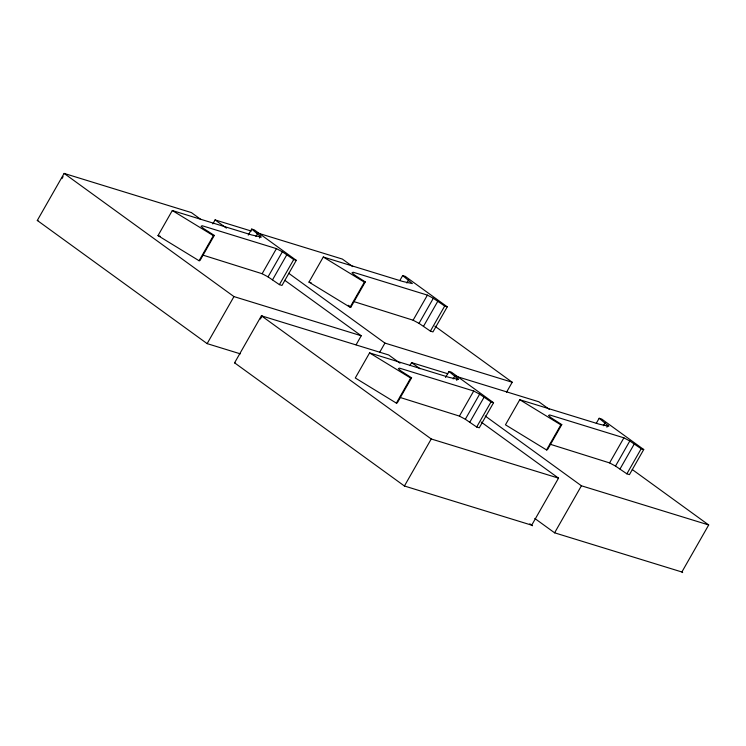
<?xml version="1.0" encoding="UTF-8"?>
<svg xmlns="http://www.w3.org/2000/svg" width="746" height="746" viewBox="0 0 746 746"><rect width="100%" height="100%" fill="white"/><g stroke="black" fill="none" stroke-linecap="round" stroke-linejoin="round"><path stroke-width="1.12" d="M240.343 353.846L207.136 343.626L37.3 220.452L64.128 173.417L191.396 212.591L200.833 219.436M61.955 178.639L63.093 176.634M202.464 254.973L262.126 273.717L268.047 276.878L279.405 284.636L281.979 285.429L296.283 260.345L293.719 259.552L282.352 251.794L276.43 248.632L202.203 225.749L201.047 226.271L203.677 228.612L214.307 235.428L200.003 260.513L199.089 260.746L158.003 235.615L172.307 210.531L251.766 234.981L261.342 237.097L251.691 229.078L248.25 235.093M212.815 223.912L215.1 219.911L251.318 231.055M199.089 260.746L213.393 235.661L214.307 235.428M255.915 236.547L257.631 233.535M259.421 238.011L260.559 236.006M207.136 343.626L233.964 296.591L361.241 335.765L356.103 344.773M262.126 273.717L276.43 248.632M268.047 276.878L282.352 251.794M272.542 279.806L286.846 254.722M481.142 422.031L558.521 478.139L531.693 525.175L404.416 486L234.58 362.826L261.408 315.8L388.675 354.965L400.005 363.181M279.405 284.636L293.719 259.552M260.373 319.008L262.088 316.006M353.445 301.459L413.098 320.202L419.019 323.363L430.386 331.121L432.95 331.914L447.255 306.83L444.691 306.046L433.323 298.279L427.411 295.118L353.184 272.234L352.019 272.756L354.648 275.097L365.288 281.913L350.984 306.998L350.06 307.231L308.975 282.1L323.288 257.016L402.737 281.466L412.324 283.592L402.663 275.563L399.8 280.58M350.06 307.231L364.374 282.147L365.288 281.913M406.887 283.032L408.603 280.02M445.53 377.476L448.971 371.452L458.622 379.481L449.045 377.355L369.587 352.905L355.282 377.989L396.368 403.12L397.282 402.887L411.587 377.802L400.947 370.986L398.327 368.645L399.483 368.132L473.71 391.007L479.631 394.168L490.999 401.935L493.563 402.728L479.258 427.803L476.685 427.02L465.327 419.252L459.405 416.091L399.744 397.348M379.798 352.084L384.936 343.085L512.213 382.25L506.506 392.256M413.098 320.202L427.411 295.118M419.019 323.363L433.323 298.279M423.523 326.291L437.827 301.207M409.871 365.615L411.587 362.612L447.805 373.765M430.386 331.121L444.691 306.046M396.368 403.12L410.673 378.035L411.587 377.802M453.186 378.921L454.911 375.909M456.701 380.385L457.839 378.381M404.416 486L431.244 438.974L558.521 478.139M459.405 416.091L473.71 391.007M465.327 419.252L479.631 394.168M469.821 422.189L484.126 397.105M476.685 427.02L490.999 401.935M596.287 423.29L599.15 418.273L608.811 426.292L599.225 424.176L519.775 399.725L505.462 424.81L546.548 449.941L547.471 449.707L561.775 424.623L551.135 417.807L548.506 415.466L549.671 414.944L623.898 437.827L629.81 440.989L641.178 448.747L643.742 449.54L629.438 474.624L626.873 473.831L615.506 466.073L609.585 462.902L549.933 444.168M546.548 449.941L560.861 424.856L561.775 424.623M603.374 425.742L605.09 422.73M606.88 427.206L608.027 425.201M554.604 532.821L581.423 485.786L708.7 524.96L681.872 571.986L554.604 532.821L534.789 518.451M609.585 462.902L623.898 437.827M615.506 466.073L629.81 440.989M620.01 469.001L634.314 443.917M626.873 473.831L641.178 448.747M251.691 229.078L254.255 229.871L296.283 260.345M402.663 275.563L405.227 276.356L447.255 306.83M256.866 232.761L342.377 259.076L352.755 266.602M158.003 235.615L160.213 236.296M308.975 282.1L311.185 282.781M37.3 220.452L37.981 220.667M448.971 371.452L451.535 372.245L493.563 402.728M599.15 418.273L601.714 419.065L643.742 449.54M455.582 376.152L538.864 401.786L549.242 409.312M234.58 362.826L235.26 363.041M364.374 282.147L323.288 257.016M560.861 424.856L519.775 399.725M213.393 235.661L172.307 210.531M410.673 378.035L369.587 352.905M348.214 305.282L350.984 306.998M434.843 326.142L512.213 382.25M632.272 469.532L708.7 524.96M215.1 219.911L226.42 228.117M288.702 273.278L384.936 343.085M411.587 362.612L420.082 368.776M485.189 415.988L581.423 485.786M284.813 280.337L361.241 335.765M681.872 571.986L682.683 572.583M261.408 315.8L431.244 438.974M64.128 173.417L233.964 296.591M529.8 523.804L532.504 525.762"/></g></svg>
